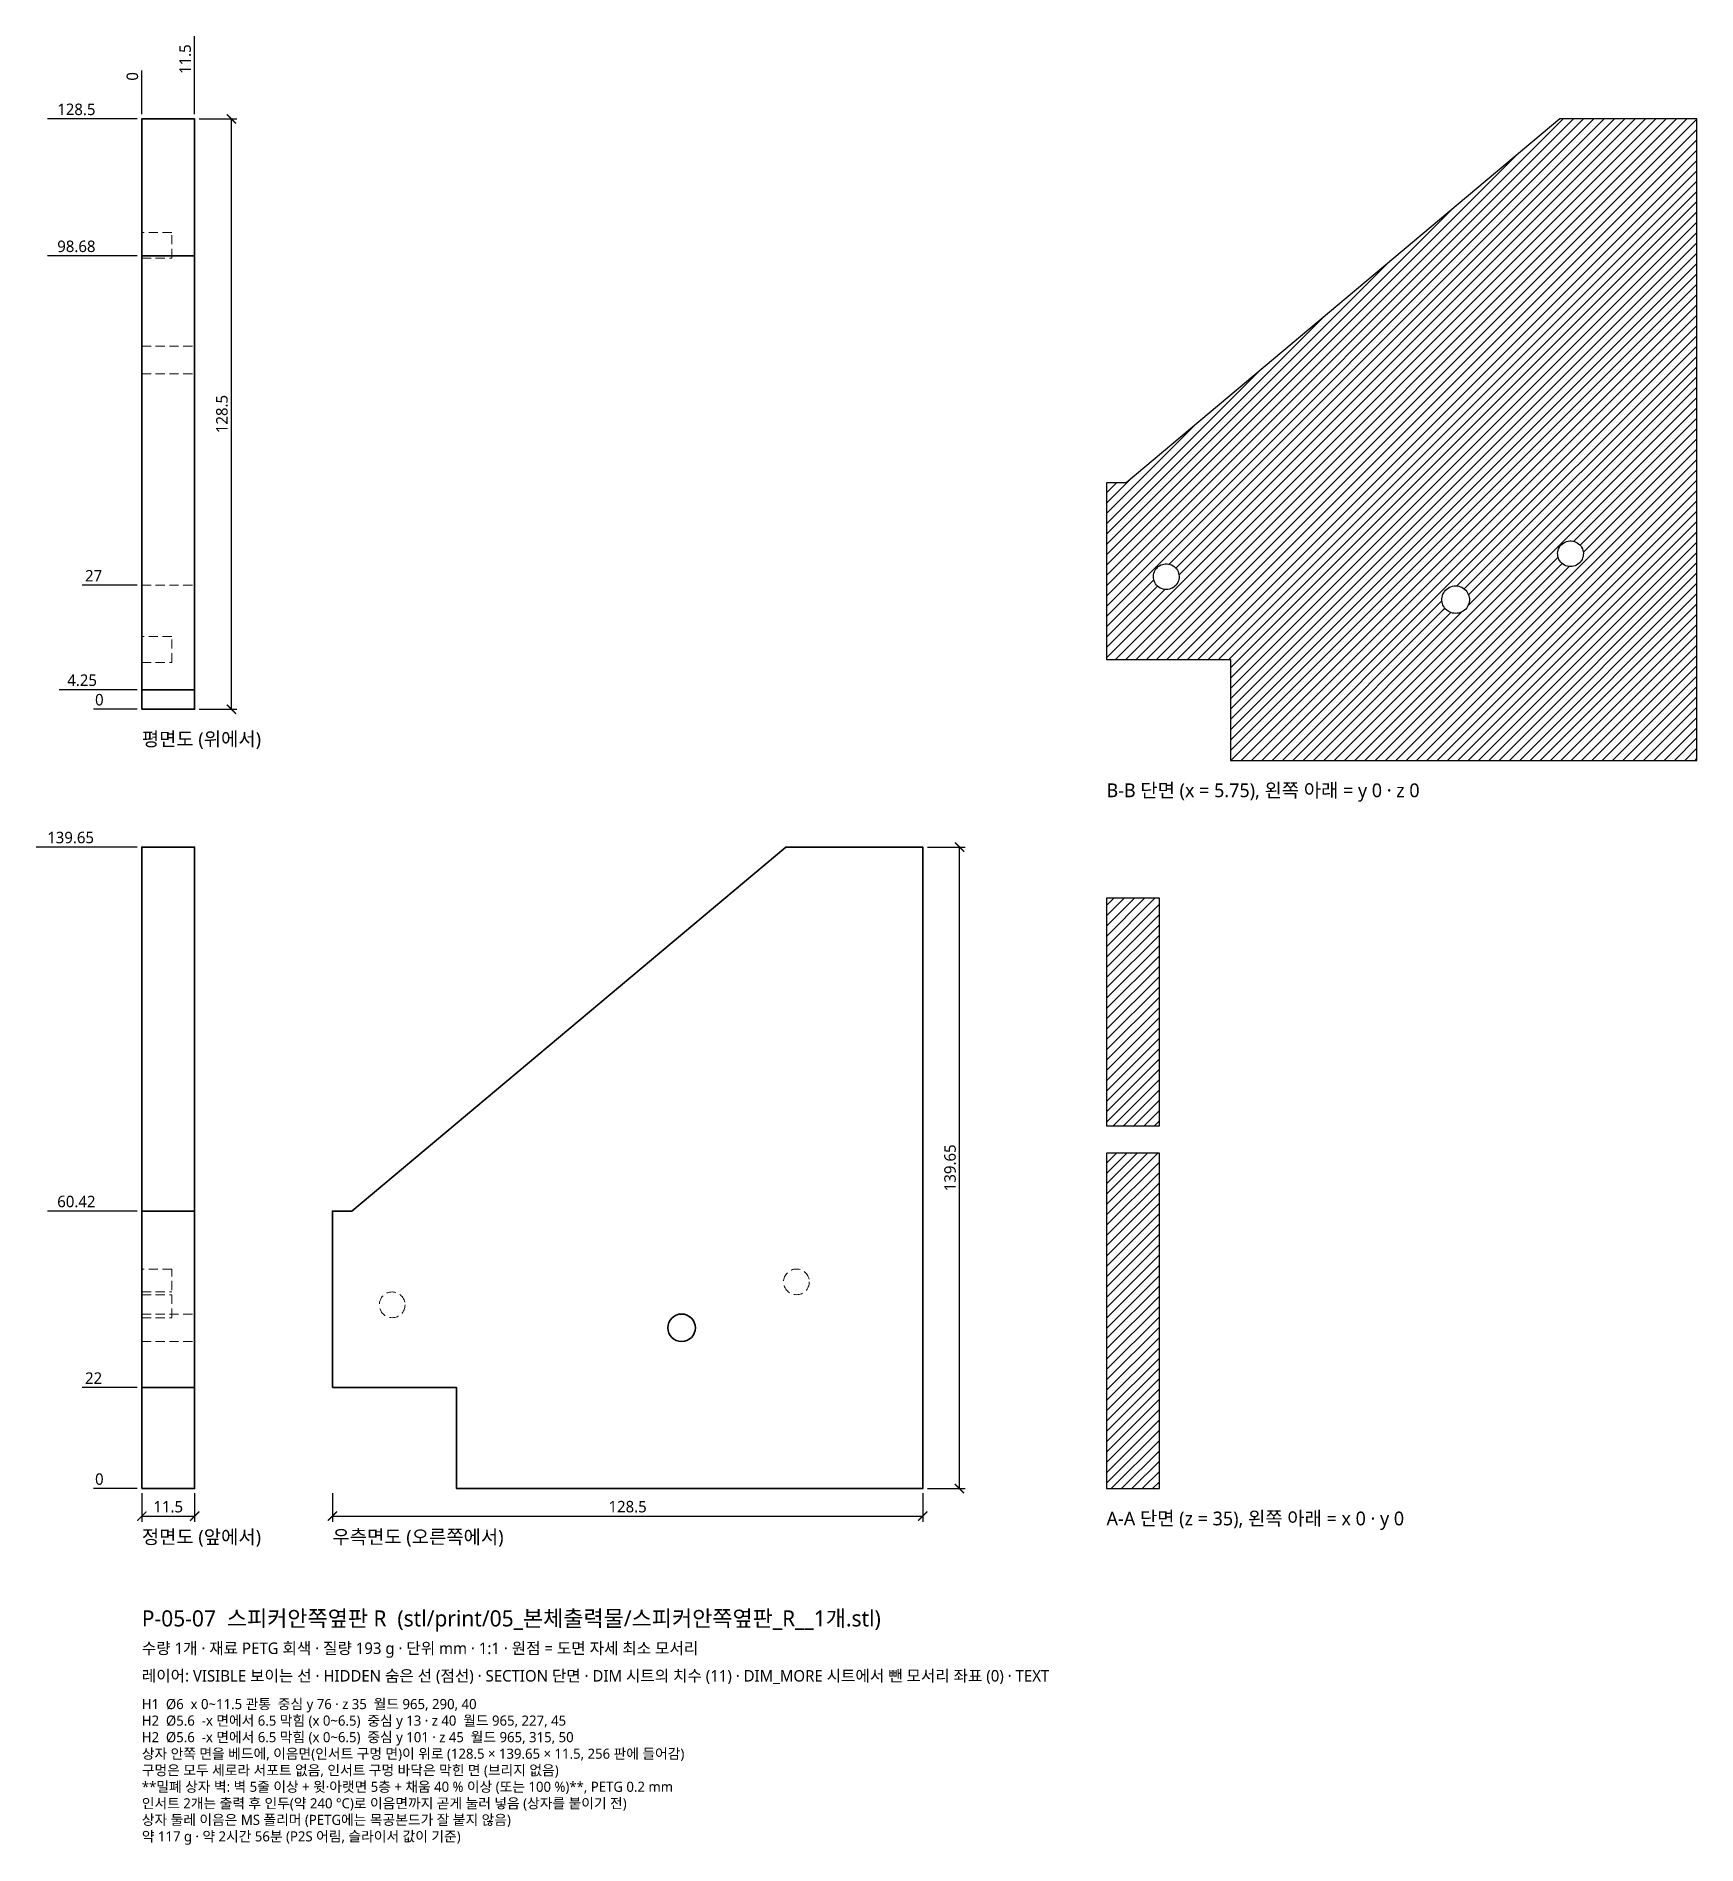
# Model space of a CAD drawing. Header units: millimetres. Extents: x -23 to 338, y -78 to 316.
import ezdxf

# ---------------------------------------------------------------- set-up
doc = ezdxf.new("R2010")
doc.units = ezdxf.units.MM
doc.linetypes.add('HIDDEN', pattern=[3, 2, -1])
for name, color, linetype, lineweight in [('DIM', 4, 'CONTINUOUS', 13), ('HIDDEN', 8, 'HIDDEN', 18), ('SECTION', 5, 'CONTINUOUS', 25), ('TEXT', 7, 'CONTINUOUS', 18), ('VISIBLE', 7, 'CONTINUOUS', 35)]:
    doc.layers.add(name, color=color, linetype=linetype, lineweight=lineweight)
doc.styles.add('KR', font='malgun.ttf')
doc.dimstyles.new('TOCCATA', dxfattribs={"dimtxt": 2.5, "dimasz": 2, "dimexe": 1.2, "dimexo": 1, "dimgap": 0.8, "dimtad": 1, "dimdsep": 46, "dimtxsty": 'KR', "dimblk": 'ARCHTICK', "dimcen": 2.5, "dimazin": 3, "dimtfac": 0.5, "dimtmove": 2, "dimatfit": 3})

# ---------------------------------------------------------------- blocks, each defined once
blk = doc.blocks.new('_ARCHTICK')
at = {"color": 0, "linetype": 'BYBLOCK', "const_width": 0.15}
blk.add_lwpolyline([(-0.5, -0.5), (0.5, 0.5)], dxfattribs=at)

msp = doc.modelspace()

# ---------------------------------------------------------------- hatches: boundary and pattern name
at = {"layer": 'SECTION'}
h = msp.add_hatch(dxfattribs=at)
h.set_pattern_fill('ANSI31', scale=0.5)
h.paths.add_polyline_path([(310.656, 200.721), (310.317, 200.785), (309.989, 200.889), (309.675, 201.033), (309.382, 201.215), (309.114, 201.431), (308.874, 201.678), (308.666, 201.953), (308.494, 202.252), (308.359, 202.569), (308.265, 202.901), (308.212, 203.242), (308.201, 203.586), (308.233, 203.929), (308.307, 204.266), (308.421, 204.591), (308.575, 204.9), (308.766, 205.187), (308.99, 205.449), (309.245, 205.681), (309.526, 205.881), (309.83, 206.044), (310.151, 206.168), (310.486, 206.252), (310.828, 206.295), (311.172, 206.295), (311.514, 206.252), (311.849, 206.168), (312.17, 206.044), (312.474, 205.881), (312.755, 205.681), (313.01, 205.449), (313.234, 205.187), (313.425, 204.9), (313.579, 204.591), (313.693, 204.266), (313.767, 203.929), (313.799, 203.586), (313.788, 203.242), (313.735, 202.901), (313.641, 202.569), (313.506, 202.252), (313.334, 201.953), (313.126, 201.678), (312.886, 201.431), (312.618, 201.215), (312.325, 201.033), (312.011, 200.889), (311.683, 200.785), (311.344, 200.721), (311, 200.7)])
h.paths.add_polyline_path([(222.656, 195.721), (222.317, 195.785), (221.989, 195.889), (221.675, 196.033), (221.382, 196.215), (221.114, 196.431), (220.874, 196.678), (220.666, 196.953), (220.494, 197.252), (220.359, 197.569), (220.265, 197.901), (220.212, 198.242), (220.201, 198.586), (220.233, 198.929), (220.307, 199.266), (220.421, 199.591), (220.575, 199.9), (220.766, 200.187), (220.99, 200.449), (221.245, 200.681), (221.526, 200.881), (221.83, 201.044), (222.151, 201.168), (222.486, 201.252), (222.828, 201.295), (223.172, 201.295), (223.514, 201.252), (223.849, 201.168), (224.17, 201.044), (224.474, 200.881), (224.755, 200.681), (225.01, 200.449), (225.234, 200.187), (225.425, 199.9), (225.579, 199.591), (225.693, 199.266), (225.767, 198.929), (225.799, 198.586), (225.788, 198.242), (225.735, 197.901), (225.641, 197.569), (225.506, 197.252), (225.334, 196.953), (225.126, 196.678), (224.886, 196.431), (224.618, 196.215), (224.325, 196.033), (224.011, 195.889), (223.683, 195.785), (223.344, 195.721), (223, 195.7)])
h.paths.add_polyline_path([(285.652, 190.52), (285.308, 190.581), (284.974, 190.681), (284.654, 190.819), (284.351, 190.994), (284.072, 191.202), (283.818, 191.441), (283.594, 191.709), (283.402, 192), (283.245, 192.312), (283.126, 192.64), (283.046, 192.979), (283.005, 193.326), (283.005, 193.674), (283.046, 194.021), (283.126, 194.36), (283.245, 194.688), (283.402, 195), (283.594, 195.291), (283.818, 195.559), (284.072, 195.798), (284.351, 196.006), (284.654, 196.181), (284.974, 196.319), (285.308, 196.419), (285.652, 196.48), (286, 196.5), (286.348, 196.48), (286.692, 196.419), (287.026, 196.319), (287.346, 196.181), (287.649, 196.006), (287.928, 195.798), (288.182, 195.559), (288.406, 195.291), (288.598, 195), (288.755, 194.688), (288.874, 194.36), (288.954, 194.021), (288.995, 193.674), (288.995, 193.326), (288.954, 192.979), (288.874, 192.64), (288.755, 192.312), (288.598, 192), (288.406, 191.709), (288.182, 191.441), (287.928, 191.202), (287.649, 190.994), (287.346, 190.819), (287.026, 190.681), (286.692, 190.581), (286.348, 190.52), (286, 190.5)])
h.paths.add_polyline_path([(338.5, 298.15), (308.676, 298.15), (214.251, 218.918), (210, 218.918), (210, 180.5), (237, 180.5), (237, 158.5), (338.5, 158.5)])
h = msp.add_hatch(dxfattribs=at)
h.set_pattern_fill('ANSI31', scale=0.5)
h.paths.add_polyline_path([(221.5, 128.5), (210, 128.5), (210, 78.995), (221.5, 78.995)])
h.paths.add_polyline_path([(221.5, 73.005), (210, 73.005), (210, 0), (221.5, 0)])

# ---------------------------------------------------------------- linework, layer by layer
at = {"layer": 'HIDDEN'}
for points in [[(0, 267.851), (6.5, 267.851), (6.5, 273.449), (0, 273.449)], [(0, 248.645), (11.5, 248.645)], [(0, 242.655), (11.5, 242.655)], [(0, 196.65), (11.5, 196.65)], [(0, 179.851), (6.5, 179.851), (6.5, 185.449), (0, 185.449)], [(0, 37.2), (6.5, 37.2), (6.5, 47.795), (0, 47.795)], [(0, 42.795), (6.5, 42.795)], [(0, 42.2), (6.5, 42.2)], [(0, 38), (11.5, 38)], [(0, 32), (11.5, 32)]]:
    msp.add_lwpolyline(points, dxfattribs=at)
for centre in [(142.5, 45), (54.5, 40)]:
    msp.add_circle(centre, 2.8, dxfattribs=at)
at = {"layer": 'SECTION'}
for points in [[(338.5, 298.15), (308.676, 298.15), (214.251, 218.918), (210, 218.918), (210, 180.5), (237, 180.5), (237, 158.5), (338.5, 158.5)], [(310.656, 200.721), (310.317, 200.785), (309.989, 200.889), (309.675, 201.033), (309.382, 201.215), (309.114, 201.431), (308.874, 201.678), (308.666, 201.953), (308.494, 202.252), (308.359, 202.569), (308.265, 202.901), (308.212, 203.242), (308.201, 203.586), (308.233, 203.929), (308.307, 204.266), (308.421, 204.591), (308.575, 204.9), (308.766, 205.187), (308.99, 205.449), (309.245, 205.681), (309.526, 205.881), (309.83, 206.044), (310.151, 206.168), (310.486, 206.252), (310.828, 206.295), (311.172, 206.295), (311.514, 206.252), (311.849, 206.168), (312.17, 206.044), (312.474, 205.881), (312.755, 205.681), (313.01, 205.449), (313.234, 205.187), (313.425, 204.9), (313.579, 204.591), (313.693, 204.266), (313.767, 203.929), (313.799, 203.586), (313.788, 203.242), (313.735, 202.901), (313.641, 202.569), (313.506, 202.252), (313.334, 201.953), (313.126, 201.678), (312.886, 201.431), (312.618, 201.215), (312.325, 201.033), (312.011, 200.889), (311.683, 200.785), (311.344, 200.721), (311, 200.7)], [(222.656, 195.721), (222.317, 195.785), (221.989, 195.889), (221.675, 196.033), (221.382, 196.215), (221.114, 196.431), (220.874, 196.678), (220.666, 196.953), (220.494, 197.252), (220.359, 197.569), (220.265, 197.901), (220.212, 198.242), (220.201, 198.586), (220.233, 198.929), (220.307, 199.266), (220.421, 199.591), (220.575, 199.9), (220.766, 200.187), (220.99, 200.449), (221.245, 200.681), (221.526, 200.881), (221.83, 201.044), (222.151, 201.168), (222.486, 201.252), (222.828, 201.295), (223.172, 201.295), (223.514, 201.252), (223.849, 201.168), (224.17, 201.044), (224.474, 200.881), (224.755, 200.681), (225.01, 200.449), (225.234, 200.187), (225.425, 199.9), (225.579, 199.591), (225.693, 199.266), (225.767, 198.929), (225.799, 198.586), (225.788, 198.242), (225.735, 197.901), (225.641, 197.569), (225.506, 197.252), (225.334, 196.953), (225.126, 196.678), (224.886, 196.431), (224.618, 196.215), (224.325, 196.033), (224.011, 195.889), (223.683, 195.785), (223.344, 195.721), (223, 195.7)], [(285.652, 190.52), (285.308, 190.581), (284.974, 190.681), (284.654, 190.819), (284.351, 190.994), (284.072, 191.202), (283.818, 191.441), (283.594, 191.709), (283.402, 192), (283.245, 192.312), (283.126, 192.64), (283.046, 192.979), (283.005, 193.326), (283.005, 193.674), (283.046, 194.021), (283.126, 194.36), (283.245, 194.688), (283.402, 195), (283.594, 195.291), (283.818, 195.559), (284.072, 195.798), (284.351, 196.006), (284.654, 196.181), (284.974, 196.319), (285.308, 196.419), (285.652, 196.48), (286, 196.5), (286.348, 196.48), (286.692, 196.419), (287.026, 196.319), (287.346, 196.181), (287.649, 196.006), (287.928, 195.798), (288.182, 195.559), (288.406, 195.291), (288.598, 195), (288.755, 194.688), (288.874, 194.36), (288.954, 194.021), (288.995, 193.674), (288.995, 193.326), (288.954, 192.979), (288.874, 192.64), (288.755, 192.312), (288.598, 192), (288.406, 191.709), (288.182, 191.441), (287.928, 191.202), (287.649, 190.994), (287.346, 190.819), (287.026, 190.681), (286.692, 190.581), (286.348, 190.52), (286, 190.5)], [(221.5, 128.5), (210, 128.5), (210, 78.995), (221.5, 78.995)], [(221.5, 73.005), (210, 73.005), (210, 0), (221.5, 0)]]:
    msp.add_lwpolyline(points, close=True, dxfattribs=at)
at = {"layer": 'VISIBLE'}
for points in [[(0, 169.65), (0, 298.15), (11.5, 298.15), (11.5, 169.65), (0, 169.65)], [(0, 268.326), (11.5, 268.326)], [(0, 173.901), (11.5, 173.901)], [(0, 0), (0, 139.65), (11.5, 139.65), (11.5, 0), (0, 0)], [(41.5, 22), (41.5, 60.418), (45.751, 60.418), (140.176, 139.65), (170, 139.65), (170, 0), (68.5, 0), (68.5, 22), (41.5, 22)], [(0, 60.418), (11.5, 60.418)], [(0, 22), (11.5, 22)]]:
    msp.add_lwpolyline(points, dxfattribs=at)
msp.add_circle((117.5, 35), 3, dxfattribs=at)

# ---------------------------------------------------------------- texts
at = {"layer": 'TEXT', "style": 'KR'}
for s, height, p in [('평면도 (위에서)', 3, (0, 161.65)), ('B-B 단면 (x = 5.75), 왼쪽 아래 = y 0 · z 0', 3, (210, 150.5)), ('A-A 단면 (z = 35), 왼쪽 아래 = x 0 · y 0', 3, (210, -8)), ('정면도 (앞에서)', 3, (0, -12)), ('우측면도 (오른쪽에서)', 3, (41.5, -12)), ('P-05-07  스피커안쪽옆판 R  (stl/print/05_본체출력물/스피커안쪽옆판_R__1개.stl)', 3.5, (0, -30)), ('수량 1개 · 재료 PETG 회색 · 질량 193 g · 단위 mm · 1:1 · 원점 = 도면 자세 최소 모서리', 2.5, (0, -36)), ('레이어: VISIBLE 보이는 선 · HIDDEN 숨은 선 (점선) · SECTION 단면 · DIM 시트의 치수 (11) · DIM_MORE 시트에서 뺀 모서리 좌표 (0) · TEXT', 2.5, (0, -42)), ('H1  Ø6  x 0~11.5 관통  중심 y 76 · z 35  월드 965, 290, 40', 2.2, (0, -48)), ('H2  Ø5.6  -x 면에서 6.5 막힘 (x 0~6.5)  중심 y 13 · z 40  월드 965, 227, 45', 2.2, (0, -51.6)), ('H2  Ø5.6  -x 면에서 6.5 막힘 (x 0~6.5)  중심 y 101 · z 45  월드 965, 315, 50', 2.2, (0, -55.2)), ('상자 안쪽 면을 베드에, 이음면(인서트 구멍 면)이 위로 (128.5 × 139.65 × 11.5, 256 판에 들어감)', 2.2, (0, -58.8)), ('구멍은 모두 세로라 서포트 없음, 인서트 구멍 바닥은 막힌 면 (브리지 없음)', 2.2, (0, -62.4)), ('**밀폐 상자 벽: 벽 5줄 이상 + 윗·아랫면 5층 + 채움 40 % 이상 (또는 100 %)**, PETG 0.2 mm', 2.2, (0, -66)), ('상자 둘레 이음은 MS 폴리머 (PETG에는 목공본드가 잘 붙지 않음)', 2.2, (0, -73.2)), ('인서트 2개는 출력 후 인두(약 240 °C)로 이음면까지 곧게 눌러 넣음 (상자를 붙이기 전)', 2.2, (0, -69.6)), ('약 117 g · 약 2시간 56분 (P2S 어림, 슬라이서 값이 기준)', 2.2, (0, -76.8))]:
    msp.add_text(s, height=height, dxfattribs=at).set_placement(p)

# ---------------------------------------------------------------- dimensions: what is measured, and where the dimension line sits
at = {"layer": 'DIM'}
for feature_location, offset, dtype, origin in [((11.5, 298.15), (0, 8), 1, (0, 169.65)), ((0, 298.149993896), (0, 8), 1, (0, 169.649993896)), ((0, 298.15), (-8, 0), 0, (0, 169.65)), ((0, 268.33), (-8, 0), 0, (0, 169.65)), ((0, 196.65), (-8, 0), 0, (0, 169.65)), ((0, 173.9), (-8, 0), 0, (0, 169.65)), ((0, 169.649993896), (-8, 0), 0, (0, 169.649993896)), ((0, 139.65), (-8, 0), 0, (0, 0)), ((0, 60.42), (-8, 0), 0, (0, 0)), ((0, 22), (-8, 0), 0, (0, 0)), ((0, 0), (-8, 0), 0, (0, 0))]:
    msp.add_ordinate_dim(feature_location=feature_location, offset=offset, dtype=dtype, origin=origin, dimstyle='TOCCATA', dxfattribs=at).render()
for base, p1, p2 in [((19.5, 169.65), (11.5, 169.65), (11.5, 298.15)), ((178, 0), (170, 0), (170, 139.65))]:
    msp.add_linear_dim(base=base, p1=p1, p2=p2, angle=90, dimstyle='TOCCATA', dxfattribs=at).render()
for base, p1, p2 in [((0, -6), (0, 0), (11.5, 0)), ((41.5, -6), (41.5, 0), (170, 0))]:
    msp.add_linear_dim(base=base, p1=p1, p2=p2, dimstyle='TOCCATA', dxfattribs=at).render()

doc.saveas('drawing.dxf')
